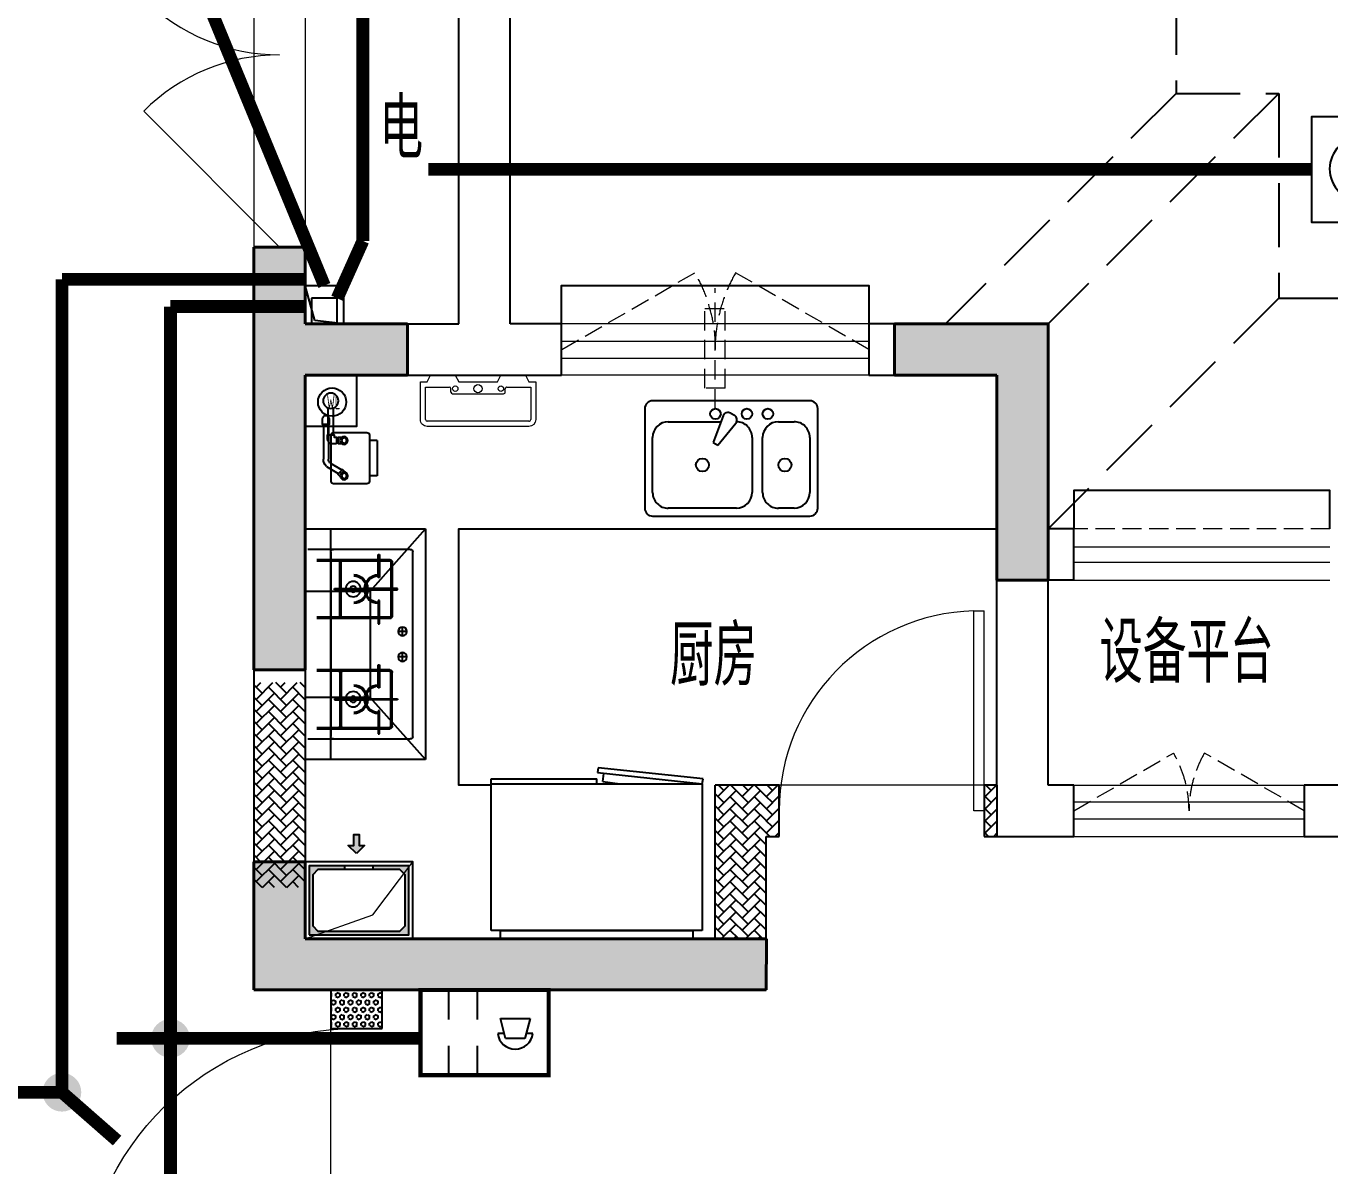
# Model space of a CAD drawing. Extents: x 3753737 to 4713801, y -857380 to 24339.
# Drawn here: x 4078824 to 4083913, y -733897 to -729448 of the extents above; entities that cross this region are included whole.
import ezdxf
from ezdxf.enums import TextEntityAlignment as Align

# ---------------------------------------------------------------- set-up
doc = ezdxf.new("R2010")
doc.units = 0
doc.header["$LTSCALE"] = 1000
doc.header["$MEASUREMENT"] = 0
doc.linetypes.add('DASH', pattern=[0.35, 0.25, -0.1])
doc.linetypes.add('HIDDEN', pattern=[0.375, 0.25, -0.125])
doc.layers.get('0').update_dxf_attribs({"linetype": 'CONTINUOUS'})
for name, color, linetype in [('!!DIM-动力', 7, 'CONTINUOUS'), ('!!电气', 1, 'CONTINUOUS'), ('AH-FURNITURE', 1, 'CONTINUOUS'), ('EQUIP-安防', 3, 'CONTINUOUS'), ('IP-bath&kitchen-JOHNSON', 4, 'CONTINUOUS'), ('LVTRY', 252, 'CONTINUOUS'), ('VPIPE-中水', 122, 'CONTINUOUS'), ('WALL', 252, 'CONTINUOUS'), ('WIRE-安防', 4, 'CONTINUOUS'), ('WIRE-消防', 4, 'CONTINUOUS'), ('WIRE-综合布线', 5, 'DASH'), ('保温', 6, 'CONTINUOUS'), ('卫生间', 6, 'CONTINUOUS'), ('建筑-排气道', 252, 'CONTINUOUS'), ('看线', 185, 'CONTINUOUS')]:
    doc.layers.add(name, color=color, linetype=linetype)
for name, color, linetype, lineweight in [('COLUMN', 252, 'CONTINUOUS', 40), ('PUB_HATCH', 8, 'CONTINUOUS', 9), ('PUB_TEXT', 7, 'CONTINUOUS', 20), ('WINDOW', 146, 'CONTINUOUS', 20), ('平面-栏杆', 56, 'CONTINUOUS', 15), ('平面-看线', 252, 'CONTINUOUS', 15), ('平面-空调室内机', 176, 'CONTINUOUS', 9), ('平面-空调预留孔', 252, 'CONTINUOUS', 15), ('立面-洞口示意', 252, 'CONTINUOUS', 13)]:
    doc.layers.add(name, color=color, linetype=linetype, lineweight=lineweight)
doc.styles.add('_TEL_DIM', font='SIMPLEX', dxfattribs={"width": 0.8, "height": 3.5, "bigfont": 'HZTXT'})
doc.styles.add('DIM_FONT', font='SIMPLEX', dxfattribs={"width": 0.7, "bigfont": 'GBCBIG'})
doc.styles.get("Standard").update_dxf_attribs({"font": 'gbenor.shx', "bigfont": 'gbcbig.shx'})
pattern_1 = [(45, (0, 0), (0, 47.41575231924514), [100.584, -33.528]), (135, (23.70786, 23.70786), (3.05311331771918e-15, 47.41575231924513), [100.584, -33.528])]

# ---------------------------------------------------------------- blocks, each defined once
blk = doc.blocks.new('A$C148B7D8E')
at = {"layer": '卫生间', "color": 252, "linetype": 'DASH'}
for p, q in [((7300.000010908523, 10799.99611648254), (8200.000002083485, 9900.000007877126)), ((7700.002592263394, 10799.9963257052), (8600.002583438356, 9900.00021709979)), ((7300.000007618219, 10000.0000001312), (8200.000458202965, 9100.000000147615))]:
    blk.add_line(p, q, dxfattribs=at)
blk.add_lwpolyline([(16100.0017727029, 13999.99896146997), (16100.00177205505, 15399.99869960139), (7700.000186217541, 15399.9987034885), (7700.00259226287, 10799.99731380143), (7300.000010908523, 10799.99611648254), (7300.000007618219, 10000.0000001312), (900.0000073142583, 10000.00000001432), (900.000007365481, 9000.024217333877), (-899.9999926876626, 9000.024321453297), (-899.9999969094642, -900.0000000767177), (1750.000030706404, -899.999999850872), (1750.000019971107, -2099.999998709653), (23449.99997818546, -2099.999804583029), (23449.9999782659, -899.9999998953426), (25100.00000309735, -900.0000000060536)], dxfattribs=at)
blk = doc.blocks.new('rtyg7uyhg')
at = {"layer": 'LVTRY'}
for p, q in [((193590.3031336021, 45458.1133254503), (193590.3030643982, 45069.47696181395)), ((194234.6213208837, 45488.79502889935), (193620.9849572473, 45488.79513816872)), ((194265.3030643982, 45069.47684161765), (194265.3031336021, 45458.113205254)), ((193682.3485790417, 45406.97694542356), (193887.8216881326, 45406.97690883528)), ((193896.3984467548, 45429.87059594441), (193857.5823896687, 45326.26016876537)), ((193875.2965560293, 45316.03289288385), (193945.6178257855, 45401.45376218002)), ((193925.7802168131, 45440.40881343969), (193940.0533153456, 45432.16822680717)), ((194111.8940335871, 45406.97686893496), (194173.2576699507, 45406.97685800815)), ((193620.9848935069, 45130.84059271414), (193620.9849317512, 45345.61331998683)), ((193857.5823896687, 45326.26016876537), (193875.2965560293, 45316.03289288385)), ((194009.6212953876, 45345.61325078298), (194009.6212571432, 45130.84052351015)), ((194050.5303480524, 45130.84051622554), (194050.5303862967, 45345.61324349836)), ((194234.6212953876, 45345.61321071758), (194234.6212571432, 45130.84048344476)), ((193948.2576098526, 45069.47689807355), (193682.3485189436, 45069.47694542356)), ((194173.2576098526, 45069.47685800816), (194111.893973489, 45069.47686893508)), ((193620.9848771165, 45038.79513816872), (194234.621240753, 45038.79502889935))]:
    blk.add_line(p, q, dxfattribs=at)
for centre, radius in [((193866.4394935961, 45437.65873082454), 20.45454545454545), ((193989.1667663234, 45437.6587089707), 20.45454545454545), ((194070.9849481416, 45437.65869440146), 20.45454545454545), ((193815.3030944472, 45238.22692174855), 25.56818181818182), ((194137.4621853563, 45238.2268643822), 25.56818181818182)]:
    blk.add_circle(centre, radius, dxfattribs=at)
for centre, radius, start, end in [((193620.9849517839, 45458.11331998683), 30.68181818181818, 89.99998979807194, 179.9999897972382), ((194234.6213154203, 45458.11321071746), 30.68181818181818, 359.9999897972382, 89.99998979807194), ((193682.3485681149, 45345.61330905991), 61.36363636363636, 89.99998979807194, 179.9999897972382), ((193915.5529409315, 45422.69466753349), 20.45454545454545, 59.99998980057491, 159.4623117970261), ((193929.8260394641, 45414.45408090108), 20.45454545454545, 320.5376677968172, 59.99998980057491), ((193948.2576590239, 45345.6132617099), 61.36363636363636, 359.9999897972382, 89.99998979807194), ((194111.8940226603, 45345.61323257144), 61.36363636363636, 89.99998979807194, 179.9999897972382), ((194173.2576590239, 45345.6132216445), 61.36363636363636, 359.9999897972382, 89.99998979807194), ((193682.3485298705, 45130.84058178721), 61.36363636363636, 179.9999897972382, 269.9999897980719), ((193948.2576207797, 45130.8405344372), 61.36363636363636, 269.9999897980719, 359.9999897972382), ((194111.893984416, 45130.84050529861), 61.36363636363636, 179.9999897972382, 269.9999897980719), ((194173.2576207797, 45130.84049437181), 61.36363636363636, 269.9999897980719, 359.9999897972382), ((193620.9848825799, 45069.47695635049), 30.68181818181818, 179.9999897972382, 269.9999897980719), ((194234.6212462163, 45069.47684708112), 30.68181818181818, 269.9999897980719, 359.9999897972382)]:
    blk.add_arc(centre, radius, start, end, dxfattribs=at)
at = {"layer": 'LVTRY', "style": 'DIM_FONT', "width": 0.8, "flags": 9}
for tag in ['XSIZE', 'YSIZE']:
    blk.add_attdef(tag, (193927.8031388824, 45487.7665121054), '', height=0.5, rotation=89.99998979807198, dxfattribs=at)
blk = doc.blocks.new('A$C60D053AF')
at = {"layer": 'AH-FURNITURE', "color": 8}
for p, q in [((232.5000007597264, -89.99999966996256), (128.2842720070621, -89.99999966996256)), ((192.50000075961, -70.99998518347275), (327.5735938884318, -70.99998518347275)), ((192.50000075961, -90.99998518347275), (327.5735938884318, -90.99998518347275)), ((341.7157295121578, -96.85784955974668), (370.0190303710988, -143.1611504186876)), ((355.8578651358839, -82.71571393602062), (384.1611659948248, -129.0190147949615)), ((232.5000007597264, -109.9999996698461), (128.2842720075278, -109.9999996699626)), ((245.0000007597264, -129.4999851834727), (245.0000007597264, -122.4999996698461)), ((265.0000007597264, -129.4999851834727), (265.0000007597264, -122.4999996698461)), ((255.0000007597264, -280.9999851834727), (255.0000007597264, -250.9999851834727)), ((393.0000007597264, -280.9999851834727), (393.0000007597264, -250.9999851834727)), ((255.0000007597264, -280.9999851834727), (393.0000007597264, -280.9999851834727))]:
    blk.add_line(p, q, dxfattribs=at)
for points in [[(170.00000075961, -67.99998518347275, 1), (170.00000075961, -93.99998518358916), (192.50000075961, -93.99998518347275), (192.50000075961, -67.99998518347275)], [(234.0000007597264, -250.9999851834727), (414.0000007597264, -250.9999851834727, 0.4142135623730951), (424.0000007597264, -240.9999851834727), (424.0000007597264, -110.9999851834727, 0.4142135623730951), (414.0000007597264, -100.9999851834727), (234.0000007597264, -100.9999851834727, 0.4142135623730951), (224.0000007597264, -110.9999851834727), (224.0000007597264, -240.9999851834727, 0.4142135623730951)], [(268.0000007597264, -122.4999996698461), (268.0000007597264, -106.9999996698461, 0.4142135623724265), (248.0000007597264, -86.99999966984615), (232.5000007597264, -86.99999966984615), (232.50000075961, -112.9999996698461), (242.0000007597264, -112.9999996698461), (242.0000007597264, -122.4999996698461)], [(242.0000007597264, -151.9999851834727, 1), (268.0000007597264, -151.9999851834727), (268.0000007597264, -129.4999851834727), (242.0000007597264, -129.4999851834727)], [(383.8076126043452, -161.1923733388539, 1), (402.192388915224, -142.8075970279751), (386.2824863384012, -126.8976944513852), (367.8977100276388, -145.282470762264)]]:
    blk.add_lwpolyline(points, format="xyb", close=True, dxfattribs=at)
for centre, radius in [((100.0000007598428, -99.99999967066105), 30), ((255.0000007597264, -151.9999851834727), 15), ((255.0000007597264, -151.9999851834727), 10), ((393.0000007597264, -151.9999851834727), 15), ((393.0000007597264, -151.9999851834727), 10)]:
    blk.add_circle(centre, radius, dxfattribs=at)
for radius in [40, 20]:
    blk.add_arc((327.5735938884318, -110.9999851834727), radius, 45, 90, dxfattribs=at)
blk = doc.blocks.new('A-Kitchen-7')
at = {"layer": 'LVTRY'}
for p, q in [((-518.6581278588565, 779.725278688129), (-7.244008776673581, 834.3051076843403)), ((-7.244008776673581, 834.3051076843403), (-3.585880917788018, 810.5855355854728)), ((-515, 756.005706589378), (-518.6581278588565, 779.725278688129)), ((-3.585880917788018, 810.5855355854728), (-515, 756.005706589378)), ((-29.12075551543967, 766.9560861630598), (-112.0975807690556, 756.005706589378)), ((-29.12075551546877, 766.9560861630598), (-35.20590834700852, 806.4126680237241)), ((515, 780), (-5.820766091346741e-11, 780)), ((0, 756.005706589378), (-5.820766091346741e-11, 780)), ((515, 756.005706589378), (515, 780)), ((515, 756.005706589378), (-515, 756.005706589378)), ((-515, 756.005706589378), (-515, 40)), ((-485.6368437646597, 760.5342107040924), (-484.9384396369278, 756.005706589378)), ((515, 40), (515, 756.005706589378)), ((-515, 40), (515, 40))]:
    blk.add_line(p, q, dxfattribs=at)
blk.add_lwpolyline([(-468.9430810984049, 40), (-468.9430810984049, 0), (468.9430810984049, 0), (468.9430810984632, 40)], close=True, dxfattribs=at)
blk = doc.blocks.new('FRSDFDGDGDRGDR')
at = {"layer": '平面-空调预留孔', "color": 252}
for p, q in [((699612.3179923807, 775043.9561356568), (699612.3179923807, 775441.1561356868)), ((699618.9179923869, 775447.756135683), (699746.3179923192, 775447.756135683)), ((699746.3179923192, 775447.756135683), (699746.3179923192, 775355.3561357355)), ((699719.9179922946, 775342.156135743), (699719.9179922946, 775142.9561356006)), ((699726.5179923008, 775348.7561357393), (699739.7179923131, 775348.7561357393)), ((699726.5179923008, 775136.3561356043), (699739.7179923131, 775136.3561356043)), ((699746.3179923192, 775129.7561356081), (699746.3179923192, 775037.3561356605)), ((699746.3179923192, 775037.3561356605), (699618.9179923869, 775037.3561356605))]:
    blk.add_line(p, q, dxfattribs=at)
blk.add_lwpolyline([(699766.1179923377, 775166.7161355871), (699792.5179923623, 775153.5161355946), (699792.5179923623, 775057.1561356493), (699766.1179923377, 775043.9561356568), (699766.1179923377, 775017.5561356718), (699618.9179923869, 775017.5561356718, -0.4142135623730951), (699592.5179923623, 775043.9561356568), (699592.5179923623, 775441.1561356868, -0.4142135623730951), (699618.9179923869, 775467.5561356718), (699766.1179923377, 775467.5561356718), (699766.1179923377, 775441.1561356868), (699792.5179923623, 775427.9561356943), (699792.5179923623, 775331.596135749), (699766.1179923377, 775318.3961357565)], format="xyb", close=True, dxfattribs=at)
for centre, radius in [((699739.7179923131, 775331.596135749), 10.55999999400228), ((699739.7179923131, 775243.1561357992), 15.83999999100342), ((699739.7179923131, 775153.5161355946), 10.55999999400228)]:
    blk.add_circle(centre, radius, dxfattribs=at)
for centre, radius, start, end in [((699618.917992382, 775441.1561356819), 6.600000001199078, 89.99999995997936, 179.9999999533093), ((699726.5179922959, 775342.1561357381), 6.600000001199078, 89.99999995997936, 179.9999999533093), ((699739.717992318, 775355.3561357405), 6.600000001206354, 269.9999999599793, 359.9999999533093), ((699726.5179922959, 775142.9561356056), 6.600000001199078, 180.0000000400206, 270.0000000533608), ((699739.717992318, 775129.7561356032), 6.600000001206354, 4.002063966804346e-08, 90.00000005336085), ((699618.917992382, 775043.9561356618), 6.600000001199078, 180.0000000400206, 270.0000000533608)]:
    blk.add_arc(centre, radius, start, end, dxfattribs=at)
blk = doc.blocks.new('*U136')
h = blk.add_hatch(color=5)
h.set_gradient(color1=(0, 0, 255), rotation=180, tint=1)
h.paths.add_polyline_path([(3.524958103184869e-15, -2.819966482547906e-15), (-6.350000000000009, -6.349999999999992), (-6.350000000000001, -2.159000000000014), (-15, -2.158999999999999), (-14.99999999999999, 2.159000000000044), (-6.349999999999993, 2.159000000000029), (-6.349999999999985, 6.350000000000009)])
at = {"color": 0, "linetype": 'Continuous'}
blk.add_lwpolyline([(3.524958103184869e-15, -2.819966482547906e-15), (-6.350000000000009, -6.349999999999992), (-6.350000000000001, -2.159000000000014), (-15, -2.158999999999999), (-14.99999999999999, 2.159000000000044), (-6.349999999999993, 2.159000000000029), (-6.349999999999985, 6.350000000000009)], close=True, dxfattribs=at)
blk = doc.blocks.new('GDGDRGDRGRD')
at = {"layer": 'PUB_HATCH'}
blk.add_hatch(color=252, dxfattribs=at).paths.add_polyline_path([(430319.8194221912, 370173.5999658863), (430319.8194221912, 370443.5999658863), (430179.8194221912, 370443.5999658863), (430179.8194221912, 370428.5999658863), (430284.8194221912, 370428.5999658863), (430304.8194221912, 370408.5999658863), (430304.8194221912, 370208.5999658863), (430284.8194221912, 370188.5999658863), (429964.8194221912, 370188.5999658863), (429944.8194221912, 370208.5999658863), (429944.8194221912, 370408.5999658863), (429964.8194221912, 370428.5999658863), (430069.8194221912, 370428.5999658863), (430069.8194221912, 370443.5999658863), (429929.8194221912, 370443.5999658863), (429929.8194221912, 370173.5999658863)])
at = {"layer": 'LVTRY', "color": 251}
for p, q in [((430080.5498987493, 371515.3769317719), (429864.6097976839, 371758.3326651105)), ((430334.8192843065, 371758.3326651105), (429864.6097976839, 371758.3326651105)), ((429864.6097976839, 371758.3326651105), (429864.6097976839, 370858.3326651105)), ((430234.8192843063, 370858.3326651105), (430234.8192843063, 371758.3326651105)), ((430334.8192843065, 371515.3769317719), (430080.5498987493, 371515.3769317719)), ((430080.5498987493, 371515.3769317719), (430080.5498987493, 371100.2783888946)), ((429864.6097976839, 370858.3326651105), (430080.5498987493, 371100.2783888946)), ((430080.5498987493, 371100.2783888946), (430334.8192843065, 371100.2783888946)), ((429864.6097976839, 370858.3326651105), (430334.8192843065, 370858.3326651105))]:
    blk.add_line(p, q, dxfattribs=at)
at = {"layer": 'LVTRY'}
for p, q in [((429914.8192843065, 370948.3326651105), (429914.8192843065, 371668.3326651105)), ((429924.8192843065, 371678.3326651105), (430324.8192843065, 371678.3326651106)), ((430289.8192843065, 371638.3326651107), (430004.8192843065, 371638.3326651106)), ((430289.8192843065, 371633.3326651107), (430004.8192843065, 371633.3326651106)), ((430045.069284306, 371658.3326651107), (430045.069284306, 371568.3326651106)), ((430049.569284306, 371658.3326651107), (430045.069284306, 371658.3326651107)), ((430049.569284306, 371568.3326651106), (430049.569284306, 371658.3326651107)), ((430234.8192843063, 371668.3326651106), (430234.819284306, 370948.3326651105)), ((429994.8192843065, 371628.3326651106), (429994.8192843065, 371418.3326651106)), ((429999.8192843065, 371628.3326651106), (429999.8192843065, 371418.3326651106)), ((430194.8192843063, 371418.3326651106), (430194.8192843063, 371628.3326651107)), ((430199.8192843063, 371418.3326651106), (430199.8192843063, 371628.3326651107)), ((430045.069284306, 371568.3326651106), (430049.569284306, 371568.3326651106)), ((429974.8192843067, 371525.5826651108), (430102.3192843067, 371525.5826651108)), ((429974.8192843067, 371521.0826651108), (429974.8192843067, 371525.5826651108)), ((430102.3192843067, 371521.0826651108), (429974.8192843067, 371521.0826651108)), ((430045.069284306, 371388.3326651105), (430045.069284306, 371478.3326651106)), ((430045.069284306, 371478.3326651106), (430049.569284306, 371478.3326651106)), ((430049.569284306, 371478.3326651106), (430049.569284306, 371388.3326651105)), ((430219.819284306, 371525.5826651108), (430092.319284306, 371525.5826651108)), ((430092.319284306, 371525.5826651108), (430092.319284306, 371521.0826651108)), ((430092.319284306, 371521.0826651108), (430219.819284306, 371521.0826651108)), ((430102.3192843067, 371525.5826651108), (430102.3192843067, 371521.0826651108)), ((430219.819284306, 371521.0826651108), (430219.819284306, 371525.5826651108)), ((430234.8192843063, 371100.2783888946), (430234.8192843063, 371515.3769317719)), ((429954.8192843065, 371338.9358614974), (429954.8192843065, 371377.7294687249)), ((430004.8192843065, 371413.3326651106), (430289.8192843065, 371413.3326651106)), ((430004.8192843065, 371408.3326651106), (430289.8192843065, 371408.3326651106)), ((430049.569284306, 371388.3326651105), (430045.069284306, 371388.3326651105)), ((429935.4224806934, 371358.3326651105), (429974.2160879209, 371358.3326651105)), ((429954.8192843065, 371238.9358614974), (429954.8192843065, 371277.7294687249)), ((429935.4224806934, 371258.3326651105), (429974.2160879209, 371258.3326651105)), ((430045.069284306, 371228.3326651105), (430045.069284306, 371138.3326651105)), ((430049.569284306, 371228.3326651105), (430045.069284306, 371228.3326651105)), ((430049.569284306, 371138.3326651105), (430049.569284306, 371228.3326651105)), ((429994.8192843065, 370988.3326651105), (429994.8192843065, 371198.3326651105)), ((429999.8192843065, 370988.3326651105), (429999.8192843065, 371198.3326651105)), ((430004.8192843065, 371208.3326651105), (430289.8192843065, 371208.3326651105)), ((430004.8192843065, 371203.3326651105), (430289.8192843065, 371203.3326651105)), ((430194.8192843063, 371198.3326651105), (430194.8192843063, 370988.3326651104)), ((430199.8192843063, 371198.3326651105), (430199.8192843063, 370988.3326651104)), ((430045.069284306, 371138.3326651105), (430049.569284306, 371138.3326651105)), ((430102.3192843067, 371095.5826651102), (429974.8192843067, 371095.5826651102)), ((429974.8192843067, 371095.5826651102), (429974.8192843067, 371091.0826651102)), ((429974.8192843067, 371091.0826651102), (430102.3192843067, 371091.0826651102)), ((430092.319284306, 371091.0826651102), (430092.319284306, 371095.5826651102)), ((430092.319284306, 371095.5826651102), (430219.819284306, 371095.5826651102)), ((430219.819284306, 371091.0826651102), (430092.319284306, 371091.0826651102)), ((430102.3192843067, 371091.0826651102), (430102.3192843067, 371095.5826651102)), ((430219.819284306, 371095.5826651102), (430219.819284306, 371091.0826651102)), ((430045.069284306, 370958.3326651105), (430045.069284306, 371048.3326651105)), ((430045.069284306, 371048.3326651105), (430049.569284306, 371048.3326651105)), ((430049.569284306, 371048.3326651105), (430049.569284306, 370958.3326651105)), ((430289.8192843065, 370983.3326651104), (430004.8192843065, 370983.3326651105)), ((430289.8192843065, 370978.3326651104), (430004.8192843065, 370978.3326651105)), ((430324.8192843063, 370938.3326651105), (429924.8192843065, 370938.3326651105)), ((430049.569284306, 370958.3326651105), (430045.069284306, 370958.3326651105))]:
    blk.add_line(p, q, dxfattribs=at)
at = {"layer": 'LVTRY', "color": 252}
for p, q in [((430069.8194221912, 370428.5999658863), (430069.8194221912, 370443.5999658863)), ((430179.8194221912, 370428.5999658863), (430179.8194221912, 370443.5999658863))]:
    blk.add_line(p, q, dxfattribs=at)
at = {"layer": 'LVTRY'}
blk.add_lwpolyline([(429608.8200653884, 370758.3318186465), (429734.819284306, 370758.3318186465), (429734.8192843065, 371758.3324083135), (427634.8193110233, 371758.3326651104)], dxfattribs=at)
at = {"layer": 'LVTRY', "color": 252}
for points in [[(430334.8194221912, 370158.5999658863), (429914.8194221912, 370158.5999658863), (429914.8194221912, 370458.5999658863), (430334.8194221912, 370458.5999658863)], [(430319.8194221912, 370173.5999658863), (429929.8194221912, 370173.5999658863), (429929.8194221912, 370443.5999658863), (430319.8194221912, 370443.5999658863)], [(429964.8194221912, 370428.5999658863), (430284.8194221912, 370428.5999658863), (430304.8194221912, 370408.5999658863), (430304.8194221912, 370208.5999658863), (430284.8194221912, 370188.5999658863), (429964.8194221912, 370188.5999658863), (429944.8194221912, 370208.5999658863), (429944.8194221912, 370408.5999658863), (429964.8194221912, 370428.5999658863)]]:
    blk.add_lwpolyline(points, close=True, dxfattribs=at)
at = {"layer": 'LVTRY'}
for centre, radius in [((430147.3192843065, 371523.3326651106), 29.7), ((430147.3192843065, 371523.3326651106), 11.7), ((429954.8192843065, 371358.3326651105), 16.99680361435897), ((429954.8192843065, 371258.3326651105), 16.99680361435897), ((430147.3192843065, 371093.3326651105), 29.7), ((430147.3192843065, 371093.3326651105), 11.7)]:
    blk.add_circle(centre, radius, dxfattribs=at)
for centre, radius, start, end in [((429924.8192843065, 371668.3326651105), 10, 90, 180), ((430004.8192843065, 371628.3326651106), 10, 90, 180), ((430004.8192843065, 371628.3326651106), 5, 90, 180), ((430189.8192843063, 371628.3326651107), 10, 0, 90), ((430189.8192843063, 371628.3326651107), 5, 0, 90), ((430224.8192843063, 371668.3326651106), 10, 0, 90), ((430047.3192843063, 371523.3326651106), 56.7, 2.274239184178576, 87.72576081585424), ((430147.3192843065, 371523.3326651106), 56.7, 92.27423918414576, 177.7257608158206), ((430047.3192843063, 371523.3326651106), 52.2, 2.470411041650347, 87.52958895835897), ((430147.3192843065, 371523.3326651106), 52.2, 92.47041104164106, 177.5295889583496), ((430047.3192843063, 371523.3326651106), 56.7, 272.2742391841458, 357.7257608158206), ((430047.3192843063, 371523.3326651106), 52.2, 272.4704110416411, 357.5295889583505), ((430147.3192843065, 371523.3326651106), 56.7, 182.2742391841786, 267.7257608158542), ((430147.3192843065, 371523.3326651106), 52.2, 182.4704110416495, 267.5295889583589), ((430004.8192843065, 371418.3326651106), 10, 180, 270), ((430004.8192843065, 371418.3326651106), 5, 180, 270), ((430189.8192843063, 371418.3326651106), 5, 270, 0), ((430189.8192843063, 371418.3326651106), 10, 270, 0), ((430004.8192843065, 371198.3326651105), 10, 90, 180), ((430004.8192843065, 371198.3326651105), 5, 90, 180), ((430189.8192843063, 371198.3326651105), 10, 0, 90), ((430189.8192843063, 371198.3326651105), 5, 0, 90), ((430047.3192843063, 371093.3326651105), 56.7, 2.274239184178576, 87.72576081585424), ((430047.3192843063, 371093.3326651105), 52.2, 2.470411041650347, 87.52958895835897), ((430147.3192843065, 371093.3326651105), 56.7, 92.27423918414576, 177.7257608158206), ((430147.3192843065, 371093.3326651105), 52.2, 92.47041104164106, 177.5295889583496), ((430047.3192843063, 371093.3326651105), 56.7, 272.2742391841458, 357.7257608158206), ((430047.3192843063, 371093.3326651105), 52.2, 272.4704110416411, 357.5295889583505), ((430147.3192843065, 371093.3326651105), 56.7, 182.2742391841786, 267.7257608158542), ((430147.3192843065, 371093.3326651105), 52.2, 182.4704110416495, 267.5295889583589), ((430004.8192843065, 370988.3326651105), 10, 180, 270), ((430004.8192843065, 370988.3326651105), 5, 180, 270), ((430189.8192843063, 370988.3326651104), 5, 270, 0), ((430189.8192843063, 370988.3326651104), 10, 270, 0), ((429924.8192843065, 370948.3326651105), 10, 180, 270), ((430224.819284306, 370948.3326651105), 10, 270, 0)]:
    blk.add_arc(centre, radius, start, end, dxfattribs=at)
at = {"layer": '立面-洞口示意', "color": 252}
blk.add_lwpolyline([(430334.8194221912, 370158.5999658863), (430071.267485077, 370252.5493491433), (429914.8194221912, 370458.5999658863)], dxfattribs=at)
at = {"xscale": -1, "rotation": 270}
blk.add_blockref('FRSDFDGDGDRGDR', (-345582.7355588751, -327434.1861710575), dxfattribs=at)
at = {"xscale": -1}
blk.add_blockref('rtyg7uyhg', (622599.6224451121, 326769.5373516738), dxfattribs=at)
at = {"rotation": 270}
blk.add_blockref('A$C60D053AF', (430334.8190180612, 372358.3312170932), dxfattribs=at)
at = {"layer": 'LVTRY', "color": 1, "extrusion": (0, 0, -1), "xscale": -0.7999999999883585, "yscale": 0.7999999999883585, "zscale": -0.7999999999883585}
blk.add_blockref('A-Kitchen-7', (-429196.8200653944, 370158.6015610829), dxfattribs=at)
at = {"layer": '建筑-排气道', "xscale": -5, "yscale": 5, "zscale": 5, "rotation": 90}
blk.add_blockref('*U136', (430134.7224746661, 370490.9122366606), dxfattribs=at)
blk = doc.blocks.new('GFDGFSDFGD')
at = {"layer": 'PUB_HATCH'}
for points in [[(459616.6248536643, 374623.7242225614), (460016.6248529807, 374623.7242225614), (460016.6248529807, 374823.7242225614), (459616.6248529807, 374823.7242225614), (459616.6248533645, 375123.7248241485), (459416.6248537279, 375123.7248241486), (459416.6248539787, 373473.7248243818), (459616.6248536407, 373473.7248243819)], [(461916.709151936, 374823.7249912273), (461916.7092202038, 374623.7240320508), (462316.6248621864, 374623.7242368265), (462316.6248093613, 373823.7245942427), (462516.6239908519, 373823.7238780342), (462516.6245610018, 374823.7248459149)], [(461416.8400053843, 372423.1719372816), (461216.6233545418, 372423.9946691427), (459616.624696587, 372423.9929713549), (459616.6249342076, 372723.9945463392), (459416.6253290299, 372723.9945991393), (459416.627742683, 372223.9953519432), (461416.6239636303, 372223.9949703271)]]:
    blk.add_hatch(color=256, dxfattribs=at).paths.add_polyline_path(points)
at = {"layer": 'COLUMN', "color": 252}
for p, q in [((459616.6248533645, 375123.7248241485), (459416.6248537279, 375123.7248241486)), ((459416.6248537279, 375123.7248241486), (459416.6248539787, 373473.7248243818)), ((459616.6248529807, 374823.7242225614), (459616.6248533645, 375123.7248241485)), ((460016.6248529807, 374823.7242225614), (459616.6248529807, 374823.7242225614)), ((460016.6248529807, 374623.7242225614), (460016.6248529807, 374823.7242225614)), ((461916.709151936, 374823.7249912273), (461916.7092202038, 374623.7240320508)), ((462516.6245610018, 374823.7248459149), (461916.709151936, 374823.7249912273)), ((462516.6239908519, 373823.7238780342), (462516.6245610018, 374823.7248459149)), ((459616.6248536643, 374623.7242225614), (460016.6248529807, 374623.7242225614)), ((459616.6248536407, 373473.7248243819), (459616.6248536643, 374623.7242225614)), ((461916.7092202038, 374623.7240320508), (462316.6248621864, 374623.7242368265)), ((462316.6248621864, 374623.7242368265), (462316.6248093613, 373823.7245942427)), ((462316.6248093613, 373823.7245942427), (462516.6239908519, 373823.7238780342)), ((459416.6248539787, 373473.7248243818), (459616.6248536407, 373473.7248243819)), ((459616.6249342076, 372723.9945463392), (459416.6253290299, 372723.9945991393)), ((459416.6253290299, 372723.9945991393), (459416.627742683, 372223.9953519432)), ((459616.624696587, 372423.9929713549), (459616.6249342076, 372723.9945463392)), ((461216.6233545418, 372423.9946691427), (459616.624696587, 372423.9929713549)), ((461416.8400053843, 372423.1719372816), (461216.6233545418, 372423.9946691427)), ((461416.6239636303, 372223.9949703271), (461416.8400053843, 372423.1719372816)), ((459416.627742683, 372223.9953519432), (461416.6239636303, 372223.9949703271))]:
    blk.add_line(p, q, dxfattribs=at)
blk = doc.blocks.new('GDFGDGRD')
at = {"layer": '保温', "linetype": 'ByBlock', "ltscale": 10}
h = blk.add_hatch(dxfattribs=at)
h.set_pattern_fill('AR-HBONE', color=251, scale=55)
h.set_pattern_definition(pattern_1)
h.paths.add_polyline_path([(431616.5779368667, 372623.9109038315), (431816.5779205575, 372623.9109038315), (431816.6776084994, 373423.7241241197), (431616.6776248086, 373423.7243207647)])
h = blk.add_hatch(dxfattribs=at)
h.set_pattern_fill('AR-HBONE', color=251, scale=55)
h.set_pattern_definition(pattern_1)
h.paths.add_polyline_path([(428966.578379888, 372823.7247212567), (428966.5790232959, 373023.7247251226), (428916.5790233049, 373023.7249310016), (428916.5783798971, 372823.7249271357)])
h = blk.add_hatch(dxfattribs=at)
h.set_pattern_fill('AR-HBONE', color=251, scale=55)
h.set_pattern_definition(pattern_1)
h.paths.add_polyline_path([(429816.578757056, 372823.7247212792), (429816.5794004638, 373023.7247251451), (429766.5794004729, 373023.7249310241), (429766.578757065, 372823.7249271582)])
h = blk.add_hatch(dxfattribs=at)
h.set_pattern_fill('AR-HBONE', color=251, scale=55)
h.set_pattern_definition(pattern_1)
h.paths.add_polyline_path([(430017.8124563344, 372423.588710197), (430016.5797776413, 373023.7247210948), (429816.5797776084, 373023.7249269856), (429817.8124563015, 372423.5889160878)])
at = {"layer": '保温', "linetype": 'Continuous', "ltscale": 10}
h = blk.add_hatch(dxfattribs=at)
h.set_pattern_fill('HEX', color=251, scale=10, angle=90, style=0)
h.set_pattern_definition([(90, (0, 0), (-16.49778, 1.010197673501861e-15), [9.525, -19.05]), (210, (0, 0), (8.248889999999996, -14.28749658604684), [9.525, -19.05]), (150, (5.83238038093927e-16, 9.525), (-8.248890000000003, -14.28749658604684), [9.525, -19.05])])
h.paths.add_polyline_path([(431316.5779580405, 372073.7248388497), (431516.5779417312, 372073.7248388497), (431516.6768560584, 372223.7247332454), (431316.6768723676, 372223.7249298903)])
at = {"layer": '保温', "color": 251, "linetype": 'ByBlock', "ltscale": 10}
blk.add_line((428916.5787015874, 373023.7248241272), (428916.578701565, 372823.724824273), dxfattribs=at)
blk = doc.blocks.new('dongkong')
at = {"layer": '平面-空调预留孔', "color": 8, "linetype": 'HIDDEN', "ltscale": 0.3}
for p, q in [((-603796.0415180789, 210899.900060961), (-603796.0415180789, 210431.4859232727)), ((-603836.0415180789, 210820.9630630909), (-603836.0415180789, 210510.8096162414)), ((-603836.0415180789, 210820.9630630909), (-603756.0415180789, 210820.9630630909)), ((-603756.0415180789, 210820.9630630909), (-603756.0415180789, 210510.8096162414))]:
    blk.add_line(p, q, dxfattribs=at)
blk.add_lwpolyline([(-603756.0415180789, 210510.8096162414), (-603836.0415180789, 210510.8096162414)], dxfattribs=at)
blk = doc.blocks.new('$DorLib2D$00000116')
at = {"color": 0}
for p, q in [((-0.4999999999999929, 7.105427357601002e-15), (-0.146446609406766, 0.353553390593234)), ((0.5000000000000071, 7.105427357601002e-15), (0.1464466094067731, 0.353553390593234))]:
    blk.add_line(p, q, dxfattribs=at)
for centre, radius, start, end in [((-0.4999999999984652, 4.831690603168681e-13), 0.4999999999984674, 0, 45), ((0.4999999999977511, 9.059419880941277e-13), 0.4999999999976598, 135, 180)]:
    blk.add_arc(centre, radius, start, end, dxfattribs=at)
blk = doc.blocks.new('$DorLib2D$00000001')
for p, q in [((0.45, 0.9750000000000001), (0.5000000000000002, 0.9750000000000001)), ((0.45, 0), (0.45, 0.9750000000000001)), ((0.5, 0), (0.5, 0.9750000000000001)), ((0.5, 0), (0.45, 0))]:
    blk.add_line(p, q)
at = {"lineweight": 13}
blk.add_arc((0.475, 0), 0.975, 91.4692835813538, 180, dxfattribs=at)
blk = doc.blocks.new('$WINLIB2D$00000001')
at = {"color": 0}
for points in [[(-0.4999999999999964, 0.5000000000000142), (-0.4999999999999964, -0.4999999999999858)], [(-0.4999999999999964, 0.5000000000000142), (0.5000000000000036, 0.5000000000000142)], [(0.5000000000000036, -0.4999999999999858), (0.5000000000000036, 0.5000000000000142)], [(0.5000000000000036, 0.1666666666666714), (-0.4999999999999964, 0.1666666666666714)], [(0.5000000000000036, -0.1666666666666572), (-0.4999999999999964, -0.1666666666666572)], [(-0.4999999999999964, -0.4999999999999858), (0.5000000000000036, -0.4999999999999858)]]:
    blk.add_lwpolyline(points, dxfattribs=at)
blk = doc.blocks.new('A$C5F341E43')
at = {"layer": 'IP-bath&kitchen-JOHNSON', "color": 252}
blk.add_lwpolyline([(39200.0003094282, 10800.00160994881), (39200.00030942261, 10600.00160987244), (39000.00030941423, 10600.00160987244)], dxfattribs=at)
at = {"layer": 'VPIPE-中水', "color": 252, "linetype": 'Continuous'}
blk.add_circle((39105.19363666512, 10695.00161166431), 55, dxfattribs=at)
at = {"layer": 'WALL', "color": 252}
for p, q in [((39599.99899092029, 10999.99999890808), (39599.99898941444, 12900.09659271943)), ((39799.99899092029, 10999.99999889765), (39799.99898941444, 12900.08558240314)), ((39000.00022153959, 11300.00002660401), (38800.00022153957, 11299.99999145324)), ((38800.00022153957, 11299.99999145324), (38800.0002918411, 10899.99998145034)), ((39000.00027426573, 10999.99999900892), (39000.00022153959, 11300.00002660401)), ((39000.00027426573, 10999.99999900892), (39599.99899092029, 10999.99999890808)), ((39999.99899732426, 10999.99999891043), (39799.99899092029, 10999.99999889765)), ((39999.99899733705, 10799.99999891046), (39999.99899732426, 10999.99999891043)), ((41900.00000991373, 10999.99999903199), (41199.99899732426, 10999.99999898719)), ((41199.99899732426, 10999.99999898719), (41199.99899733705, 10799.99999898723)), ((41900.00000990069, 10199.99999134099), (41900.00000991373, 10999.99999903199)), ((38800.0002918411, 10899.99998145038), (38800.00071360171, 8500.270239082398)), ((39000.00030941646, 10799.99999900888), (39699.99899279508, 10799.99999889126)), ((39000.00030941646, 10799.99999900888), (39000.00069604221, 8600.180210897868)), ((39699.99999990954, 10799.99999889126), (39999.99899733705, 10799.99999891046)), ((41199.99899733705, 10799.99999898723), (41700.00000991047, 10799.99999901921)), ((41700.00000989903, 10099.99999134359), (41700.00000991047, 10799.99999901921)), ((41999.99949709047, 10199.9999913401), (41900.00000990069, 10199.99999134099)), ((41999.9994970886, 9999.999991340097), (41999.99949709047, 10199.9999913401)), ((41700.00000988481, 9199.999991430292), (41700.00000989903, 10099.99999134354)), ((41900.00000988476, 9199.999991272005), (41900.00000989742, 9999.999991341023)), ((41999.9994970886, 9999.999991340097), (41900.00000989742, 9999.999991341023)), ((40849.99963728258, 9199.999991439276), (40599.99925558147, 9199.999991441935)), ((40599.99925554421, 8599.99999893972), (40599.99925558147, 9199.999991441935)), ((40849.99963728046, 8999.999991439276), (40849.99963728258, 9199.999991439276)), ((41700.00000988481, 9199.999991430292), (41649.99963728258, 9199.999991430806)), ((41649.99963728258, 9199.999991430806), (41649.99963728046, 8999.99999143084)), ((42000.0000143308, 9199.99999126768), (41900.00000988476, 9199.999991272005)), ((42000.0000143222, 8999.999991267681), (42000.0000143308, 9199.99999126768)), ((43500.00000947399, 9199.999991203193), (42900.0000143308, 9199.999991228973)), ((42900.0000143308, 9199.999991228973), (42900.00001432221, 8999.999991228984)), ((40799.99925556906, 8999.999991439818), (40849.99963728046, 8999.999991439276)), ((40799.9992555318, 8399.999998953625), (40799.99925556906, 8999.999991439818)), ((41649.99963728046, 8999.99999143084), (41800.00000986165, 8999.999991429271)), ((41800.00000985841, 8999.999991276301), (42000.0000143222, 8999.999991267681)), ((42900.00001432221, 8999.999991228984), (43400.00000944241, 8999.999991207505)), ((39000.00069604221, 8600.180210897868), (39200.09084730042, 8599.999958264982)), ((39200.00076162025, 8599.999998842133), (40599.99925554421, 8599.99999893972)), ((38800.00071360171, 8500.270239081774), (38800.00073117763, 8400.270482609007)), ((39000.00073117763, 8400.27051776093), (38800.00073117763, 8400.270482609007)), ((39000.00073119358, 8400.180129711876), (39000.00073117763, 8400.27051776093)), ((39000.00073119358, 8400.180129711876), (39100.00076161073, 8400.090043974715)), ((39100.00076161073, 8400.090043974715), (39100.00076158591, 8250.000006155213)), ((39300.00076158592, 8250.00000612215), (39300.0007616107, 8399.999998849084)), ((39300.0007616107, 8399.999998849084), (40799.9992555318, 8399.999998953625)), ((39100.00076158591, 8250.000006155213), (39300.00076158592, 8250.00000612215))]:
    blk.add_line(p, q, dxfattribs=at)
at = {"layer": 'WINDOW', "color": 252}
for p, q in [((38799.99995790886, 12799.99999145319), (38800.00022153958, 11299.99999145321)), ((38999.99995790886, 12800.00002660396), (39000.00022153958, 11300.00002660398)), ((41649.99963728257, 9199.99999143086), (40849.99963728257, 9199.999991439325)), ((39100.00076140405, 7150.000006155228), (39100.00076158589, 8250.000006155227))]:
    blk.add_line(p, q, dxfattribs=at)
at = {"layer": 'WINDOW', "color": 252, "linetype": 'DASH', "ltscale": 0.3}
for points in [[(40001.85222255345, 10899.99999895226), (40521.46765425336, 11200.00019311788, -0.1316523369510079), (40601.85222250316, 10900.00052130572)], [(41199.99899762031, 10899.99999895226), (40680.38356591947, 11200.00019311788, 0.1316523369510079), (40599.99899766967, 10900.00052130572)], [(42000.00001417659, 9099.999382140115), (42389.75320348516, 9324.927040456096, -0.131605288826864), (42450.00001422688, 9099.999382168753)], [(42900.00001427624, 9099.999382140115), (42510.24682496767, 9324.927040456096, 0.131605288826864), (42450.00001422688, 9099.999382168753)]]:
    blk.add_lwpolyline(points, format="xyb", dxfattribs=at)
at = {"layer": '平面-栏杆', "color": 252}
for points in [[(41999.99950164277, 10130.14072239539), (42999.99741312861, 10130.29709000164)], [(41999.99950164277, 10070.14072239539), (42999.99741312861, 10070.29709000164)]]:
    blk.add_lwpolyline(points, dxfattribs=at)
at = {"layer": '平面-看线', "color": 252, "linetype": 'DASH', "ltscale": 0.3}
blk.add_lwpolyline([(43000.00000980869, 10199.99999133684), (42000.00000999868, 10199.99999138503)], dxfattribs=at)
at = {"layer": '平面-看线', "color": 252}
blk.add_lwpolyline([(42000.00000999868, 9999.999991385033), (43000.00000980217, 9999.999991336837)], dxfattribs=at)
at = {"layer": '看线', "color": 252, "ltscale": 0.5}
for points in [[(39999.99899731856, 10999.99999888928), (39999.99899731856, 11149.99999888928), (41199.99951003026, 11149.99999889859), (41199.99951052759, 10999.99999889301)], [(42999.99997927155, 10200.00000500912), (42999.99997889902, 10350.00000500912), (41999.99946618732, 10350.0000025325), (41999.99946606252, 10200.00000252691)]]:
    blk.add_lwpolyline(points, dxfattribs=at)
at = {"color": 252, "xscale": -1}
for name, p in [('A$C148B7D8E', (50099.99999934249, 1099.99999117502)), ('GDGDRGDRGRD', (469334.819325476, -361558.331827242)), ('GDFGDGRD', (470616.578702189, -363823.7248325947))]:
    blk.add_blockref(name, p, dxfattribs=at)
at = {"color": 252}
blk.add_blockref('GFDGFSDFGD', (-420616.5786992437, -363823.7248326879), dxfattribs=at)
at = {"layer": 'WINDOW', "color": 252}
for name, p, xscale, yscale, zscale, rotation in [('$DorLib2D$00000116', (38900.00008972422, 12050.00000902858), -1500, -1500, -1500, 270.0000100699518), ('$WINLIB2D$00000001', (40599.99899733067, 10899.99999894884), -1200, -200, -1200, 3.665382377524044e-09), ('$DorLib2D$00000001', (41249.99963728151, 9099.999991435092), -800, -800, -800, 179.9999999993937), ('$WINLIB2D$00000001', (42450.00001432654, 9099.999991248347), -900, 200, -900, 179.999999997536), ('$DorLib2D$00000001', (39200.00076149497, 7700.000006138697), -1100, 1100, -1100, 89.99999999052845)]:
    blk.add_blockref(name, p, dxfattribs=dict(at, xscale=xscale, yscale=yscale, zscale=zscale, rotation=rotation))
at = {"layer": '平面-空调室内机', "color": 252, "ltscale": 0.3, "rotation": 180}
blk.add_blockref('dongkong', (-563196.0425222474, 221570.8096150698), dxfattribs=at)
at = {"layer": 'PUB_TEXT', "color": 252}
for s, p in [('电', (39290.39651549049, 11644.76292088302)), ('厨房', (40423.90833761264, 9587.671706476714)), ('设备平台', (42099.76381654385, 9598.96812579059))]:
    blk.add_text(s, height=236.3120567375886, dxfattribs=at).set_placement(p)
at = {"layer": 'PUB_TEXT', "color": 252, "width": 0.6}
blk.add_text('WL', height=56.00000000000001, dxfattribs=at).set_placement((39084.19363666521, 10667.00161166424))
blk = doc.blocks.new('A$C04F44ECC')
at = {"layer": '!!电气'}
for p, q in [((0, 0), (-300, 0)), ((-300, 0), (-300, -300)), ((-250, -200), (-250, 0)), ((0, 0), (-223.3450037743896, -26.92685067094862)), ((-50, 0), (-50, -200)), ((0, -300), (0, 0)), ((-223.3450037743896, -26.92685067094862), (-300, -300)), ((-50, -200), (-250, -200)), ((-300, -300), (0, -300))]:
    blk.add_line(p, q, dxfattribs=at)
blk = doc.blocks.new('dfgdsgsdg')
at = {"layer": '!!DIM-动力'}
blk.add_lwpolyline([(1783912.565935214, 547079.076689614), (1784299.940448082, 547079.076689614), (1784299.940448082, 546667.7692513913), (1783912.565935214, 546667.7692513913)], close=True, dxfattribs=at)
blk.add_circle((1784105.066896898, 546875.312440549), 124.2301113614812, dxfattribs=at)
blk = doc.blocks.new('$equip$00002628')
at = {"linetype": 'Continuous'}
for p, q in [((-0.624999999998181, 0.4150000000045111), (0.625000000001819, 0.4150000000045111)), ((-0.624999999998181, -0.4150000000045111), (-0.624999999998181, 0.4150000000045111)), ((0.07074779736467462, 0.1292446097322681), (0.07074779736467462, 0.4150000000045111)), ((0.3500291924156045, 0.1292446097322681), (0.3500291924156045, 0.4150000000045111)), ((0.625000000001819, 0.4150000000045111), (0.625000000001819, -0.4150000000045111)), ((-0.4717313354612998, 0.009603462141967611), (-0.4090194958534994, 0.009603462141967611)), ((-0.4457289298279647, -0.1375965378647379), (-0.3945289298262651, 0.05760346212991863)), ((-0.3945289298262651, 0.05760346212991863), (-0.3945289298262651, 0.05760346212991863)), ((-0.3945289298262651, 0.05760346212991863), (-0.2057289298081741, 0.05760346212991863)), ((-0.2057289298081741, 0.05760346212991863), (-0.1545289298064745, -0.1375965378647379)), ((-0.1912383637663879, 0.009603462141967611), (-0.1285265242022433, 0.009603462141967611)), ((-0.1545289298064745, -0.1375965378647379), (-0.4457289298279647, -0.1375965378647379)), ((0.07074779736467462, -0.4150000000045111), (0.07074779736467462, -0.1292446097468201)), ((0.3500291924156045, -0.4150000000045111), (0.3500291924156045, -0.1292446097468201)), ((0.625000000001819, -0.4150000000045111), (-0.624999999998181, -0.4150000000045111))]:
    blk.add_line(p, q, dxfattribs=at)
at = {"const_width": 0.04}
blk.add_lwpolyline([(-0.624999999998181, 0.4150000000045111), (0.625000000001819, 0.4150000000045111), (0.625000000001819, -0.4150000000045111), (-0.624999999998181, -0.4150000000045111), (-0.624999999998181, 0.4150000000045111), (0.625000000001819, 0.4150000000045111)], dxfattribs=at)
at = {"linetype": 'Continuous'}
blk.add_arc((-0.3001289298244956, -0.01143547351603047), 0.1728873113639825, 6.989740462788838, 173.0102595372112, dxfattribs=at)
for p in [(1.818989403545856e-12, 0.4150000000045111), (-0.624999999998181, 0), (0.625000000001819, -3.637978807091713e-12), (1.818989403545856e-12, -0.4150000000045111)]:
    blk.add_point(p)
at = {"color": 7, "style": '_TEL_DIM', "flags": 1}
blk.add_attdef('A', text='', height=2.5e-05, dxfattribs=at).set_placement((1.818989403545856e-12, 0), align=Align.MIDDLE_CENTER)

msp = doc.modelspace()

# ---------------------------------------------------------------- hatches: boundary and pattern name
at = {"layer": '!!电气'}
h = msp.add_hatch(color=0, dxfattribs=at)
edge = h.paths.add_edge_path()
edge.add_arc((4079387.687160389, -733398.6901902349), 75.49166469927877, 269.9655218343945, 629.9655218343945, ccw=False)
h = msp.add_hatch(color=0, dxfattribs=at)
edge = h.paths.add_edge_path()
edge.add_arc((4078963.953326937, -733609.0379382311), 75.49166469927877, 269.9655218343945, 629.9655218343945, ccw=False)

# ---------------------------------------------------------------- linework, layer by layer
at = {"layer": 'WIRE-安防', "color": 6, "const_width": 50}
for points in [[(4078132.21970552, -725957.7621962822), (4079988.399077233, -730460.1698723796)], [(4079387.68716041, -730542.2836647532), (4079387.687160389, -733398.6901902349)], [(4079913.444666805, -730542.2836647532), (4079387.68716041, -730542.2836647532)], [(4080363.445419503, -733398.6901903003), (4079177.655679304, -733398.6901902268)], [(4079387.687160391, -733398.6901902398), (4079387.687160391, -734956.542676467)]]:
    msp.add_lwpolyline(points, dxfattribs=at)
at = {"layer": 'WIRE-消防', "color": 4, "const_width": 50}
for points in [[(4080138.747362107, -728238.1129980651), (4080138.747362107, -730286.0972669232)], [(4080138.747362107, -730286.0972669232), (4080038.444956623, -730510.1686636135)]]:
    msp.add_lwpolyline(points, dxfattribs=at)
at = {"layer": 'WIRE-综合布线', "color": 4, "const_width": 50}
for points in [[(4083841.756316466, -730006.8926225994), (4080394.332978094, -730006.8926225994)], [(4078963.953326937, -730435.8515498247), (4079913.444666937, -730435.8365964396)], [(4078963.953326937, -730435.8515498247), (4078963.953326937, -733609.0379382311)], [(4074983.444068242, -737950.1698726183), (4074983.444068242, -736702.8012952115), (4077769.148939341, -733609.0379382311), (4078963.953326937, -733609.0379382311)], [(4078963.953326937, -733609.0379382311), (4079179.265825957, -733797.7303083303)]]:
    msp.add_lwpolyline(points, dxfattribs=at)

# ---------------------------------------------------------------- block references
at = {"layer": '!!DIM-动力', "xscale": -1, "rotation": 359.9982631100344}
msp.add_blockref('dfgdsgsdg', (5868125.117778401, -1276934.405410726), dxfattribs=at)
at = {"layer": '!!电气'}
msp.add_blockref('A$C5F341E43', (4040913.44466722, -741610.1698715077), dxfattribs=at)
at = {"xscale": -0.5, "yscale": 0.5, "zscale": 0.5, "rotation": 180}
msp.add_blockref('A$C04F44ECC', (4080063.444956465, -730610.1686636531), dxfattribs=at)
at = {"layer": 'EQUIP-安防', "color": 6, "xscale": 400, "yscale": 400, "zscale": 400, "rotation": 180}
msp.add_blockref('$equip$00002628', (4080613.445419503, -733376.1698728707), dxfattribs=at)

doc.saveas('drawing.dxf')
